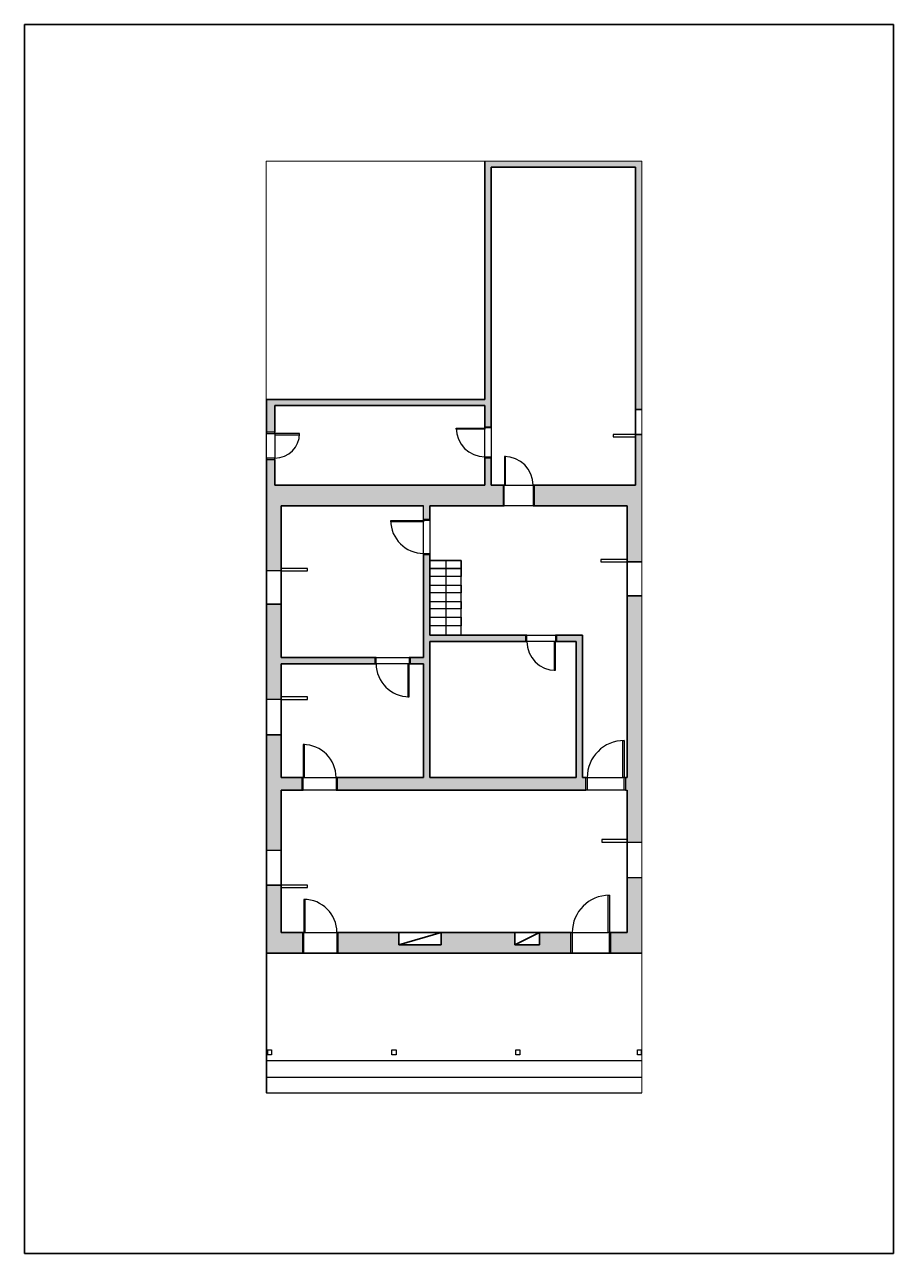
# Paper-space layout 'Layout1' of a CAD drawing. Header units: millimetres. Extents: x 64 to 274, y 59 to 356.
# The model-space entities are those that its viewports show. They can reach past a viewport. Long polylines and large blocks are cut down to what shows.
import ezdxf

# ---------------------------------------------------------------- set-up
doc = ezdxf.new("R2010")
doc.units = ezdxf.units.MM
for name, color, linetype, lineweight in [('A-ALV-___-___-EXI', 250, 'Continuous', 35), ('A-ESC-___-___-EXI', 250, 'Continuous', 25), ('A-JAN-___-___-EXI', 250, 'Continuous', 25), ('A-PIL-___-___-EXI', 250, 'Continuous', 25), ('A-PIS-___-___-EXI', 250, 'Continuous', 25), ('A-POR-___-___-EXI', 250, 'Continuous', 25)]:
    doc.layers.add(name, color=color, linetype=linetype, lineweight=lineweight)

# ---------------------------------------------------------------- blocks, each defined once
blk = doc.blocks.new('SVG - A4-22687546-Não nomeada')
at = {"layer": 'A-ALV-___-___-EXI'}
for p, q in [((64.29, 356.5), (64.29, 59.5)), ((274.29, 356.5), (64.29, 356.5)), ((274.29, 59.5), (274.29, 356.5)), ((64.29, 59.5), (274.29, 59.5))]:
    blk.add_line(p, q, dxfattribs=at)

msp = doc.modelspace()

# ---------------------------------------------------------------- hatches: boundary and pattern name
at = {"layer": 'A-ALV-___-___-EXI'}
h = msp.add_hatch(color=11, dxfattribs=at)
h.paths.add_polyline_path([(4991, -8446), (5141, -8446), (5141, -7791), (4991, -7791)])
h.paths.add_polyline_path([(4991, -7031), (5141, -7031), (5141, -611), (4991, -611), (4991, -6521)])
for points in [[(8781, -761), (8781, -611), (5141, -611), (5141, -761), (8631, -761)], [(8781, -6616), (8781, -761), (8631, -761), (8631, -6616)], [(4991, -6521), (4991, -6371), (-84, -6371), (-84, -6521), (4243, -6521)], [(8781, -8696), (8781, -7216), (8631, -7216), (8631, -8696)], [(66, -10516), (66, -8696), (-284, -8696), (-284, -10516)], [(8781, -10296), (8781, -8696), (8431, -8696), (8431, -10296)], [(8431, -15811), (8781, -15811), (8781, -11121), (8431, -11121), (8431, -15511)], [(-284, -13621), (66, -13621), (66, -11316), (-284, -11316)], [(7351, -15511), (7351, -12071), (7201, -12071), (7201, -15511)], [(66, -15661), (66, -14481), (-284, -14481), (-284, -15661)], [(-284, -17271), (66, -17271), (66, -15661), (-284, -15661)], [(8781, -17071), (8781, -15811), (8431, -15811), (8431, -17071)], [(66, -19751), (66, -18111), (-284, -18111), (-284, -19751)], [(8781, -19251), (8781, -17931), (8431, -17931), (8431, -19251)], [(5711, -19751), (5711, -19251), (3931, -19251), (3931, -19751), (4243, -19751)], [(3931, -19751), (3931, -19551), (2911, -19551), (2911, -19751)], [(6311, -19751), (6311, -19551), (5711, -19551), (5711, -19751)]]:
    msp.add_hatch(color=11, dxfattribs=at).paths.add_polyline_path(points)
h = msp.add_hatch(color=11, dxfattribs=at)
h.paths.add_polyline_path([(-84, -8696), (-84, -7821), (-284, -7821), (-284, -8696)])
h.paths.add_polyline_path([(-84, -7161), (-84, -6371), (-284, -6371), (-284, -7161)])
h = msp.add_hatch(color=11, dxfattribs=at)
h.paths.add_polyline_path([(8431, -8946), (8431, -8696), (8631, -8696), (8631, -8446), (6191, -8446), (6191, -8946)])
h.paths.add_polyline_path([(5431, -8946), (5431, -8446), (-84, -8446), (-84, -8696), (66, -8696), (66, -8946), (4243, -8946)])
h = msp.add_hatch(color=11, dxfattribs=at)
h.paths.add_polyline_path([(3661, -15511), (3661, -10126), (3511, -10126), (3511, -15511)])
h.paths.add_polyline_path([(3511, -9266), (3661, -9266), (3661, -8946), (3511, -8946)])
h = msp.add_hatch(color=11, dxfattribs=at)
h.paths.add_polyline_path([(6731, -12221), (7201, -12221), (7201, -12071), (6731, -12071)])
h.paths.add_polyline_path([(5971, -12221), (5971, -12071), (3661, -12071), (3661, -12221), (4243, -12221)])
h = msp.add_hatch(color=11, dxfattribs=at)
h.paths.add_polyline_path([(3511, -12761), (3511, -12611), (3191, -12611), (3191, -12761)])
h.paths.add_polyline_path([(2331, -12761), (2331, -12611), (66, -12611), (66, -12761)])
h = msp.add_hatch(color=11, dxfattribs=at)
h.paths.add_polyline_path([(8391, -15811), (8431, -15811), (8431, -15511), (8391, -15511)])
h.paths.add_polyline_path([(7431, -15811), (7431, -15511), (1426, -15511), (1426, -15811), (4243, -15811)])
h.paths.add_polyline_path([(566, -15811), (566, -15511), (66, -15511), (66, -15811)])
h = msp.add_hatch(color=11, dxfattribs=at)
h.paths.add_polyline_path([(2911, -19751), (2911, -19251), (1446, -19251), (1446, -19751)])
h.paths.add_polyline_path([(66, -19751), (586, -19751), (586, -19251), (66, -19251)])
h = msp.add_hatch(color=11, dxfattribs=at)
h.paths.add_polyline_path([(8781, -19751), (8781, -19251), (8031, -19251), (8031, -19751)])
h.paths.add_polyline_path([(7071, -19751), (7071, -19251), (6311, -19251), (6311, -19751)])

# ---------------------------------------------------------------- linework, layer by layer
at = {"layer": 'A-ALV-___-___-EXI', "color": 7, "lineweight": 35}
for p, q in [((8781, -611), (4991, -611)), ((4991, -611), (4991, -6371)), ((5141, -7031), (5141, -761)), ((5141, -761), (8631, -761)), ((8631, -761), (8631, -6616)), ((8781, -6616), (8781, -611)), ((4991, -6371), (-284, -6371)), ((-284, -6371), (-284, -7161)), ((-84, -7161), (-84, -6521)), ((-84, -6521), (4991, -6521)), ((4991, -6521), (4991, -7031)), ((8631, -7216), (8631, -8446)), ((8781, -10296), (8781, -7216)), ((-284, -7821), (-284, -10516)), ((-84, -8446), (-84, -7821)), ((4991, -7791), (4991, -8446)), ((5141, -8446), (5141, -7791)), ((4991, -8446), (-84, -8446)), ((5431, -8446), (5141, -8446)), ((8631, -8446), (6191, -8446)), ((3661, -8946), (5431, -8946)), ((6191, -8946), (8431, -8946)), ((8431, -8946), (8431, -10296)), ((3511, -10126), (3511, -12611)), ((3661, -12071), (3661, -10126)), ((8431, -15511), (8431, -11121)), ((8781, -17071), (8781, -11121)), ((66, -12611), (66, -11316)), ((5971, -12071), (3661, -12071)), ((7351, -12071), (6731, -12071)), ((7351, -15511), (7351, -12071)), ((3661, -15511), (3661, -12221)), ((3661, -12221), (5971, -12221)), ((6731, -12221), (7201, -12221)), ((7201, -12221), (7201, -15511)), ((2331, -12611), (66, -12611)), ((66, -13621), (66, -12761)), ((66, -12761), (2331, -12761)), ((3511, -12611), (3191, -12611)), ((3191, -12761), (3511, -12761)), ((3511, -12761), (3511, -15511)), ((66, -15511), (66, -14481)), ((566, -15511), (66, -15511)), ((3511, -15511), (1426, -15511)), ((7201, -15511), (3661, -15511)), ((1426, -15811), (7431, -15811)), ((-284, -18111), (-284, -19751)), ((66, -19251), (66, -18111)), ((8781, -19751), (8781, -17931)), ((586, -19251), (66, -19251)), ((2911, -19251), (1446, -19251)), ((2911, -19551), (2911, -19251)), ((5711, -19251), (3931, -19251)), ((5711, -19551), (5711, -19251)), ((-284, -19751), (586, -19751)), ((1446, -19751), (7071, -19751)), ((8031, -19751), (8781, -19751))]:
    msp.add_line(p, q, dxfattribs=at)
at = {"layer": 'A-ALV-___-___-EXI'}
for p, q in [((8781, -18111), (8781, -5811)), ((8631, -6171), (8631, -8071)), ((3511, -8946), (66, -8946)), ((66, -8946), (66, -10516)), ((8431, -9846), (8431, -14946)), ((-284, -18111), (-284, -10111)), ((66, -12221), (66, -10111)), ((3661, -10457), (3661, -10262)), ((3661, -10262), (3661, -12071)), ((3661, -10651), (3661, -10457)), ((3661, -10651), (3661, -10858)), ((3661, -11049), (3661, -10858)), ((3661, -11049), (3661, -11256)), ((3661, -11436), (3661, -11256)), ((-284, -11316), (-284, -13621)), ((3661, -11436), (3661, -11634)), ((3661, -11845), (3661, -11634)), ((3661, -12071), (4417, -12071)), ((66, -13261), (66, -14946)), ((66, -14946), (66, -13621)), ((-284, -14481), (-284, -17271)), ((566, -15811), (66, -15811)), ((66, -15811), (66, -17271)), ((8431, -15811), (8431, -17071)), ((66, -19051), (66, -16451)), ((8431, -16441), (8431, -17011)), ((8431, -16871), (8431, -18171)), ((8431, -17931), (8431, -19251)), ((2743, -19251), (6311, -19251)), ((3931, -19251), (2911, -19551)), ((3931, -19551), (3931, -19251)), ((6311, -19251), (5711, -19551)), ((6311, -19551), (6311, -19251)), ((6311, -19251), (7071, -19251)), ((8431, -19251), (8031, -19251)), ((2911, -19551), (3931, -19551)), ((5711, -19551), (6311, -19551)), ((8781, -19751), (-284, -19751)), ((8781, -19751), (-284, -19751)), ((-263, -22212), (-263, -22092)), ((8776, -22092), (8776, -22212))]:
    msp.add_line(p, q, dxfattribs=at)
at = {"layer": 'A-ESC-___-___-EXI'}
for p, q in [((3661, -10262), (4417, -10262)), ((4417, -10262), (3661, -10262)), ((4054, -12071), (4054, -10262)), ((4417, -10262), (4417, -10457)), ((4417, -12071), (4417, -10262)), ((3661, -10457), (4417, -10457)), ((4417, -10457), (3661, -10457)), ((4417, -10651), (3661, -10651)), ((4417, -10651), (3661, -10651)), ((4417, -10457), (4417, -10651)), ((4417, -10858), (4417, -10651)), ((3661, -10858), (4417, -10858)), ((3661, -10858), (4417, -10858)), ((4417, -10858), (4417, -11049)), ((4417, -11049), (3661, -11049)), ((4417, -11049), (3661, -11049)), ((3661, -11256), (4417, -11256)), ((3661, -11256), (4417, -11256)), ((4417, -11256), (4417, -11049)), ((4417, -11256), (4417, -11436)), ((4417, -11436), (3661, -11436)), ((4417, -11436), (3661, -11436)), ((4417, -11634), (4417, -11436)), ((3661, -11634), (4417, -11634)), ((3661, -11634), (4417, -11634)), ((4417, -11845), (3661, -11845)), ((4417, -11634), (4417, -11845)), ((-284, -22351), (8781, -22351)), ((-284, -22751), (8781, -22751)), ((-284, -23127), (8781, -23127))]:
    msp.add_line(p, q, dxfattribs=at)
at = {"layer": 'A-JAN-___-___-EXI', "color": 7, "lineweight": 35}
for p, q in [((8631, -6616), (8781, -6616)), ((8781, -7216), (8781, -6616)), ((8781, -7216), (8631, -7216)), ((8431, -10296), (8781, -10296)), ((8781, -11121), (8781, -10296)), ((8431, -11121), (8781, -11121)), ((66, -11316), (-284, -11316)), ((66, -14481), (-284, -14481)), ((66, -18111), (-284, -18111))]:
    msp.add_line(p, q, dxfattribs=at)
at = {"layer": 'A-JAN-___-___-EXI'}
for p, q in [((8631, -7216), (8091, -7216)), ((8091, -7216), (8091, -7276)), ((8091, -7276), (8631, -7276)), ((8631, -7276), (8631, -7216)), ((8431, -10236), (7791, -10236)), ((7791, -10236), (7791, -10296)), ((7791, -10296), (8431, -10296)), ((8431, -10296), (8431, -10236)), ((66, -10516), (-284, -10516)), ((-284, -10516), (-284, -11316)), ((706, -10456), (66, -10456)), ((66, -10456), (66, -10516)), ((66, -10516), (706, -10516)), ((706, -10516), (706, -10456)), ((66, -13621), (-284, -13621)), ((-284, -13621), (-284, -14481)), ((706, -13561), (66, -13561)), ((66, -13561), (66, -13621)), ((66, -13621), (706, -13621)), ((706, -13621), (706, -13561)), ((8431, -17011), (7821, -17011)), ((7821, -17011), (7821, -17071)), ((7821, -17071), (8431, -17071)), ((8431, -17071), (8431, -17011)), ((8431, -17071), (8781, -17071)), ((8781, -17071), (8781, -17931)), ((66, -17271), (-284, -17271)), ((-284, -17271), (-284, -18111)), ((706, -18111), (66, -18111)), ((66, -18111), (66, -18171)), ((706, -18171), (706, -18111)), ((8781, -17931), (8431, -17931)), ((66, -18171), (706, -18171))]:
    msp.add_line(p, q, dxfattribs=at)
at = {"layer": 'A-PIL-___-___-EXI'}
for p, q in [((-263, -22092), (-163, -22092)), ((-163, -22212), (-263, -22212)), ((-163, -22092), (-163, -22212)), ((2743, -22212), (2743, -22092)), ((2743, -22092), (2843, -22092)), ((2843, -22212), (2743, -22212)), ((2843, -22092), (2843, -22212)), ((5738, -22212), (5738, -22092)), ((5738, -22092), (5838, -22092)), ((5838, -22212), (5738, -22212)), ((5838, -22092), (5838, -22212)), ((8676, -22212), (8676, -22092)), ((8676, -22092), (8776, -22092)), ((8776, -22212), (8676, -22212))]:
    msp.add_line(p, q, dxfattribs=at)
at = {"layer": 'A-PIS-___-___-EXI'}
for p, q in [((-284, -19751), (-284, -22751)), ((-284, -19751), (-284, -23127)), ((8781, -22751), (8781, -19751)), ((8781, -23127), (8781, -19751))]:
    msp.add_line(p, q, dxfattribs=at)
at = {"layer": 'A-POR-___-___-EXI'}
for p, q in [((4295, -7063), (4991, -7063)), ((4295, -7093), (4295, -7063)), ((4991, -7093), (4295, -7093)), ((4991, -7031), (5141, -7031)), ((4991, -7061), (4991, -7031)), ((5141, -7061), (4991, -7061)), ((4991, -7063), (4991, -7093)), ((5141, -7031), (5141, -7061)), ((-284, -7161), (-284, -7191)), ((-84, -7161), (-284, -7161)), ((-284, -7191), (-84, -7191)), ((-84, -7191), (-84, -7161)), ((512, -7193), (-84, -7193)), ((-84, -7193), (-84, -7223)), ((-84, -7223), (512, -7223)), ((512, -7223), (512, -7193)), ((-84, -7791), (-284, -7791)), ((-284, -7791), (-284, -7821)), ((-284, -7821), (-84, -7821)), ((-84, -7821), (-84, -7791)), ((4991, -7761), (5141, -7761)), ((4991, -7791), (4991, -7761)), ((5141, -7791), (4991, -7791)), ((5141, -7761), (5141, -7791)), ((5493, -7750), (5463, -7750)), ((5463, -7750), (5463, -8446)), ((5493, -8446), (5493, -7750)), ((5461, -8446), (5431, -8446)), ((5431, -8446), (5431, -8946)), ((5461, -8946), (5461, -8446)), ((5463, -8446), (5493, -8446)), ((6191, -8446), (6161, -8446)), ((6161, -8446), (6161, -8946)), ((6191, -8946), (6191, -8446)), ((3511, -9266), (3511, -8946)), ((5431, -8946), (5461, -8946)), ((6161, -8946), (6191, -8946)), ((2715, -9298), (3511, -9298)), ((2715, -9328), (2715, -9298)), ((3511, -9328), (2715, -9328)), ((3511, -9266), (3661, -9266)), ((3511, -9296), (3511, -9266)), ((3661, -9296), (3511, -9296)), ((3511, -9298), (3511, -9328)), ((3661, -9266), (3661, -9296)), ((3511, -10096), (3661, -10096)), ((3511, -10126), (3511, -10096)), ((3661, -10096), (3661, -10126)), ((3661, -10126), (3511, -10126)), ((5971, -12071), (5971, -12221)), ((6001, -12071), (5971, -12071)), ((6001, -12221), (6001, -12071)), ((6731, -12071), (6701, -12071)), ((6701, -12071), (6701, -12221)), ((6731, -12221), (6731, -12071)), ((5971, -12221), (6001, -12221)), ((6699, -12221), (6669, -12221)), ((6669, -12221), (6669, -12917)), ((6699, -12917), (6699, -12221)), ((6701, -12221), (6731, -12221)), ((2331, -12611), (2331, -12761)), ((2361, -12611), (2331, -12611)), ((2331, -12761), (2361, -12761)), ((2361, -12761), (2361, -12611)), ((3159, -12761), (3129, -12761)), ((3129, -12761), (3129, -13557)), ((3159, -13557), (3159, -12761)), ((3191, -12611), (3161, -12611)), ((3161, -12611), (3161, -12761)), ((3161, -12761), (3191, -12761)), ((3191, -12761), (3191, -12611)), ((6669, -12917), (6699, -12917)), ((3129, -13557), (3159, -13557)), ((628, -14715), (598, -14715)), ((598, -14715), (598, -15511)), ((628, -15511), (628, -14715)), ((8329, -15511), (8329, -14615)), ((8329, -14615), (8359, -14615)), ((8359, -14615), (8359, -15511)), ((596, -15511), (566, -15511)), ((566, -15511), (566, -15811)), ((596, -15811), (596, -15511)), ((598, -15511), (628, -15511)), ((1426, -15511), (1396, -15511)), ((1396, -15511), (1396, -15811)), ((1426, -15811), (1426, -15511)), ((7431, -15511), (7461, -15511)), ((7431, -15811), (7431, -15511)), ((7461, -15511), (7461, -15811)), ((8359, -15511), (8329, -15511)), ((8361, -15511), (8391, -15511)), ((8361, -15811), (8361, -15511)), ((8391, -15511), (8391, -15811)), ((566, -15811), (596, -15811)), ((1396, -15811), (1426, -15811)), ((7461, -15811), (7431, -15811)), ((8391, -15811), (8361, -15811)), ((8391, -15811), (8431, -15811)), ((7969, -19251), (7969, -18355)), ((7969, -18355), (7999, -18355)), ((7999, -18355), (7999, -19251)), ((648, -18455), (618, -18455)), ((618, -18455), (618, -19251)), ((648, -19251), (648, -18455)), ((616, -19251), (586, -19251)), ((586, -19251), (586, -19751)), ((616, -19751), (616, -19251)), ((618, -19251), (648, -19251)), ((1446, -19251), (1416, -19251)), ((1416, -19251), (1416, -19751)), ((1446, -19751), (1446, -19251)), ((7071, -19251), (7101, -19251)), ((7071, -19751), (7071, -19251)), ((7101, -19251), (7101, -19751)), ((7999, -19251), (7969, -19251)), ((8001, -19251), (8031, -19251)), ((8001, -19751), (8001, -19251)), ((8031, -19251), (8031, -19751)), ((586, -19751), (616, -19751)), ((1416, -19751), (1446, -19751)), ((7101, -19751), (7071, -19751)), ((8031, -19751), (8001, -19751))]:
    msp.add_line(p, q, dxfattribs=at)
at = {"layer": 'A-POR-___-___-EXI', "color": 250}
for p, q in [((4991, -7063), (4991, -7061)), ((4991, -7761), (4991, -7093)), ((5141, -7061), (5141, -7761)), ((-284, -7791), (-284, -7191)), ((-84, -7191), (-84, -7193)), ((-84, -7223), (-84, -7791)), ((5461, -8446), (5463, -8446)), ((5493, -8446), (6161, -8446)), ((6161, -8946), (5461, -8946)), ((3511, -9298), (3511, -9296)), ((3511, -10096), (3511, -9328)), ((3661, -9296), (3661, -10096)), ((6001, -12071), (6701, -12071)), ((6669, -12221), (6001, -12221)), ((6701, -12221), (6699, -12221)), ((2361, -12611), (3161, -12611)), ((3129, -12761), (2361, -12761)), ((3161, -12761), (3159, -12761)), ((596, -15511), (598, -15511)), ((628, -15511), (1396, -15511)), ((7461, -15511), (8329, -15511)), ((8359, -15511), (8361, -15511)), ((1396, -15811), (596, -15811)), ((8361, -15811), (7461, -15811)), ((616, -19251), (618, -19251)), ((648, -19251), (1416, -19251)), ((7101, -19251), (7969, -19251)), ((7999, -19251), (8001, -19251)), ((1416, -19751), (616, -19751)), ((8001, -19751), (7101, -19751))]:
    msp.add_line(p, q, dxfattribs=at)
at = {"layer": 'A-POR-___-___-EXI', "color": 7, "lineweight": 35}
for p, q in [((3661, -9266), (3661, -8946)), ((7431, -15511), (7351, -15511)), ((8391, -15511), (8431, -15511))]:
    msp.add_line(p, q, dxfattribs=at)
at = {"layer": 'A-POR-___-___-EXI'}
for centre, radius, start, end in [((4991, -7063), 696, 180, 270), ((-84, -7193), 596, 270, 0), ((5463, -8446), 696, 0, 90), ((3511, -9298), 796, 180, 270), ((6699, -12221), 696, 180, 270), ((3159, -12761), 796, 180, 270), ((598, -15511), 796, 0, 90), ((8359, -15511), 896, 90, 180), ((7999, -19251), 896, 90, 180), ((618, -19251), 796, 0, 90)]:
    msp.add_arc(centre, radius, start, end, dxfattribs=at)

psp = doc.layouts.get("Layout1")

# ---------------------------------------------------------------- block references
at = {"layer": 'A-ESC-___-___-EXI'}
psp.add_blockref('SVG - A4-22687546-Não nomeada', (0, 0), dxfattribs=at)

# ---------------------------------------------------------------- viewports
at = {"layer": 'A-JAN-___-___-EXI'}
psp.add_viewport(center=(168.07, 210.92), size=(90.75, 225.159), view_center_point=(4243.11, -11869.25), view_height=22515.947, dxfattribs=at)

doc.saveas('drawing.dxf')
